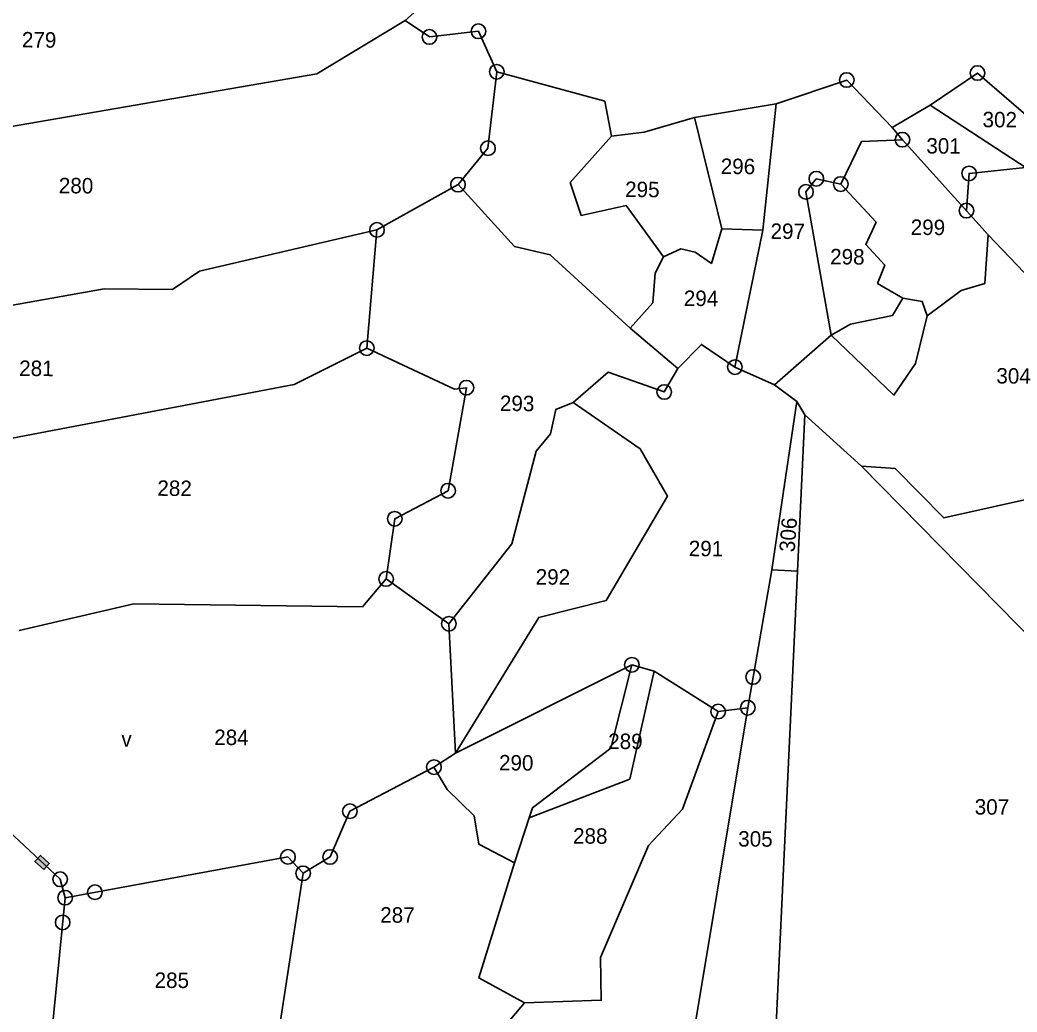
# Model space of a CAD drawing. Header units: metres. Extents: x 286169 to 288657, y 2015505 to 2018869.
# Drawn here: x 286485.5 to 286785.9, y 2017362.6 to 2017661.5 of the extents above; entities that cross this region are included whole.
import ezdxf
from ezdxf.enums import TextEntityAlignment as Align

# ---------------------------------------------------------------- set-up
doc = ezdxf.new("R2010")
doc.units = ezdxf.units.M
doc.header["$MEASUREMENT"] = 0
for name, color, linetype in [('POLY_PARCEL', 6, 'Continuous'), ('SYM_STONE', 1, 'Continuous'), ('TEXT_MAPIN', 7, 'Continuous'), ('TEXT_PARCEL', 7, 'Continuous')]:
    doc.layers.add(name, color=color, linetype=linetype)
doc.styles.add('TEXT_MAP', font='', dxfattribs={"height": 1.8})
doc.styles.get('TEXT_MAP').set_extended_font_data('Kruti Dev 050')

# ---------------------------------------------------------------- blocks, each defined once
blk = doc.blocks.new('STONE')
blk.add_circle((0, 0), 0.851)
blk = doc.blocks.new('STONESQUAREFILLED')
blk.add_hatch(color=256).paths.add_polyline_path([(0.7, -0.48), (0.7, 0.48), (-0.7, 0.48), (-0.7, -0.48)])
blk.add_lwpolyline([(-0.7, 0.48), (0.7, 0.48), (0.7, -0.48), (-0.7, -0.48)], close=True)
blk = doc.blocks.new('200')
at = {"layer": 'POLY_PARCEL'}
for points in [[(286655.21, 2017685.24), (286636.75, 2017668.57)], [(286636.75, 2017668.57), (286611.13, 2017652.79), (286513.01, 2017634.91), (286454.63, 2017625.68), (286432.29, 2017625.38)], [(286636.75, 2017668.57), (286643.89, 2017663.81), (286658.19, 2017665.59), (286663.65, 2017653.84)], [(286663.65, 2017653.84), (286661.27, 2017631.52), (286652.63, 2017620.8)], [(286697.31, 2017635.39), (286695.22, 2017645.51), (286663.65, 2017653.84)], [(286892.26, 2017579.9), (286803.94, 2017654.74), (286790.24, 2017645.21), (286837.89, 2017614.71)], [(286782.2, 2017635.09), (286779.22, 2017638.66), (286765.82, 2017652.35), (286745.26, 2017645.21)], [(286721.43, 2017641.04), (286745.26, 2017645.21)], [(286745.26, 2017645.21), (286741.69, 2017608.3)], [(286790.24, 2017645.21), (286779.22, 2017638.66)], [(286697.31, 2017635.39), (286706.84, 2017636.58), (286721.43, 2017641.04)], [(286729.77, 2017608.59), (286721.43, 2017641.04)], [(286712.8, 2017600.26), (286701.78, 2017615.14), (286688.67, 2017612.17), (286685.39, 2017621.69), (286697.31, 2017635.39)], [(286764.33, 2017621.99), (286770.28, 2017634.49), (286782.2, 2017635.09)], [(286807.48, 2017607.6), (286782.2, 2017635.09)], [(286801.07, 2017614.57), (286801.77, 2017625.43), (286818.21, 2017627.3)], [(286761.91, 2017577.83), (286754.2, 2017619.61), (286757.18, 2017623.48), (286764.33, 2017621.99)], [(286782.76, 2017588.84), (286775.35, 2017593.11), (286777.43, 2017598.47), (286771.77, 2017604.43), (286774.75, 2017610.98), (286764.33, 2017621.99)], [(286629.1, 2017607.4), (286652.63, 2017620.8)], [(286652.63, 2017620.8), (286669.31, 2017602.94), (286679.73, 2017600.56), (286703.26, 2017579.42)], [(286629.1, 2017607.4), (286577.37, 2017594.84), (286569.62, 2017589.48), (286549.67, 2017589.48), (286444.96, 2017569.83)], [(286626.42, 2017572.87), (286629.1, 2017607.4)], [(286712.8, 2017600.26), (286717.86, 2017602.64), (286722.03, 2017601.75), (286726.8, 2017598.47), (286729.77, 2017608.59)], [(286741.69, 2017608.3), (286729.77, 2017608.59)], [(286741.69, 2017608.3), (286733.91, 2017568.3)], [(286789.91, 2017583.78), (286799.74, 2017591.23), (286806.59, 2017593.31), (286807.48, 2017607.6)], [(286807.48, 2017607.6), (286826.55, 2017587.95)], [(286703.26, 2017579.42), (286709.82, 2017586.86), (286710.41, 2017595.5), (286712.8, 2017600.26)], [(286782.76, 2017588.84), (286779.78, 2017583.78), (286767.57, 2017581.1), (286761.91, 2017577.83)], [(286789.91, 2017583.78), (286788.42, 2017587.95), (286782.76, 2017588.84)], [(286761.91, 2017577.83), (286780.38, 2017560.56), (286786.63, 2017569.79), (286789.91, 2017583.78)], [(286717.23, 2017567.71), (286703.26, 2017579.42)], [(286745.53, 2017563.24), (286761.91, 2017577.83)], [(286474.75, 2017524.29), (286490.23, 2017531.13), (286512.87, 2017543.64), (286605.37, 2017562.1), (286626.42, 2017572.87)], [(286652.15, 2017561.09), (286626.42, 2017572.87)], [(286733.91, 2017568.3), (286724.08, 2017574.85), (286717.23, 2017567.71)], [(286717.23, 2017567.71), (286713.36, 2017560.86), (286696.98, 2017566.52), (286686.85, 2017557.59)], [(286745.53, 2017563.24), (286733.91, 2017568.3)], [(286632.67, 2017505.59), (286635.06, 2017523.16), (286650.54, 2017531.49), (286655.61, 2017561.6), (286652.15, 2017561.09)], [(286752.08, 2017558.48), (286745.53, 2017563.24)], [(286745.23, 2017509.27), (286752.08, 2017558.48)], [(286752.08, 2017558.48), (286754.46, 2017554.61)], [(286651.11, 2017492.69), (286669.28, 2017516.21), (286676.13, 2017543.3), (286680.3, 2017548.36), (286681.79, 2017555.5), (286686.85, 2017557.59)], [(286686.85, 2017557.59), (286706.51, 2017544.19), (286714.55, 2017530.5), (286696.98, 2017499.84), (286677.32, 2017494.77), (286653.4, 2017454.99)], [(286754.46, 2017554.61), (286752.68, 2017508.97)], [(286754.46, 2017554.61), (286771.14, 2017539.73)], [(286852.76, 2017538.24), (286795.27, 2017524.84), (286780.97, 2017539.13), (286771.14, 2017539.73)], [(286771.14, 2017539.73), (286845.91, 2017465.01)], [(286745.23, 2017509.27), (286738.58, 2017468.98)], [(286752.68, 2017508.97), (286745.23, 2017509.27)], [(286746.33, 2017351.2), (286747.22, 2017364.2), (286752.68, 2017508.97)], [(286525.77, 2017489.61), (286559.14, 2017497.65), (286625.86, 2017497.35), (286632.67, 2017505.59)], [(286651.11, 2017492.69), (286632.67, 2017505.59)], [(286653.4, 2017454.99), (286651.11, 2017492.69)], [(286653.4, 2017454.99), (286704.63, 2017481.19)], [(286704.63, 2017481.19), (286698.67, 2017456.78), (286676.03, 2017439.22), (286675.09, 2017436.25)], [(286675.09, 2017436.25), (286704.33, 2017447.85), (286711.18, 2017479.4)], [(286711.18, 2017479.4), (286704.63, 2017481.19)], [(286711.18, 2017479.4), (286729.94, 2017467.79)], [(286729.94, 2017467.79), (286719.82, 2017439.22), (286709.99, 2017428.5), (286696.29, 2017395.75), (286696.58, 2017383.25), (286674.17, 2017382.29)], [(286718.33, 2017352.1), (286721.6, 2017360.63), (286738.58, 2017468.98)], [(286738.58, 2017468.98), (286729.94, 2017467.79)], [(286647.14, 2017450.83), (286653.4, 2017454.99)], [(286647.14, 2017450.83), (286622.72, 2017437.73), (286617.06, 2017424.33), (286609.24, 2017419.5)], [(286670.9, 2017423.07), (286660.47, 2017428.43), (286658.98, 2017436.76), (286651.01, 2017444.28), (286647.14, 2017450.83)], [(286675.09, 2017436.25), (286670.9, 2017423.07)], [(286520.17, 2017433.71), (286538.35, 2017417.12), (286539.84, 2017411.76)], [(286539.84, 2017411.76), (286604.77, 2017424.26), (286609.24, 2017419.5)], [(286674.17, 2017382.29), (286660.77, 2017389.43), (286670.9, 2017423.07)], [(286609.24, 2017419.5), (286601.2, 2017363.83)], [(286539.84, 2017411.76), (286534.55, 2017352.69)], [(286601.2, 2017363.83), (286633.96, 2017365.62), (286642.01, 2017370.08), (286660.17, 2017365.32), (286674.17, 2017382.29)]]:
    blk.add_lwpolyline(points, dxfattribs=at)
at = {"layer": 'SYM_STONE', "xscale": 2.503925708691277, "yscale": 2.503925708691277, "zscale": 2.503925708691277}
for p in [(286643.89, 2017663.81), (286658.19, 2017665.59), (286803.94, 2017654.74), (286663.65, 2017653.84), (286765.82, 2017652.35), (286782.2, 2017635.09), (286661.27, 2017631.52), (286801.77, 2017625.43), (286757.18, 2017623.48), (286652.63, 2017620.8), (286754.2, 2017619.61), (286764.33, 2017621.99), (286801.07, 2017614.57), (286629.1, 2017607.4), (286626.42, 2017572.87), (286733.91, 2017568.3), (286655.61, 2017561.6), (286713.36, 2017560.86), (286650.54, 2017531.49), (286635.06, 2017523.16), (286632.67, 2017505.59), (286651.11, 2017492.69), (286704.63, 2017481.19), (286740.06, 2017477.96), (286738.58, 2017468.98), (286729.94, 2017467.79), (286647.14, 2017450.83), (286622.72, 2017437.73), (286604.77, 2017424.26), (286617.06, 2017424.33), (286609.24, 2017419.5), (286538.35, 2017417.12), (286548.52, 2017413.43), (286539.84, 2017411.76), (286539.19, 2017404.53)]:
    blk.add_blockref('STONE', p, dxfattribs=at)
at = {"layer": 'SYM_STONE', "xscale": 2.503925708691277, "yscale": 2.503925708691277, "zscale": 2.503925708691277, "rotation": 137.6061052109881}
blk.add_blockref('STONESQUAREFILLED', (286533.04, 2017421.97), dxfattribs=at)
at = {"layer": 'TEXT_MAPIN', "style": 'TEXT_MAP'}
blk.add_text('v', height=4.51, dxfattribs=at).set_placement((286557.35, 2017458.21), align=Align.MIDDLE)
at = {"layer": 'TEXT_PARCEL', "style": 'TEXT_MAP'}
for s, p in [('279', (286530, 2017661.94)), ('302', (286810.57, 2017641.2)), ('301', (286794.23, 2017633.39)), ('296', (286734.28, 2017626.87)), ('280', (286541.16, 2017619.51)), ('295', (286706.44, 2017619.89)), ('297', (286748.99, 2017608.08)), ('299', (286789.88, 2017609.6)), ('298', (286766.45, 2017600.8)), ('294', (286723.86, 2017588.28)), ('281', (286530.07, 2017566.11)), ('304', (286815.27, 2017566.48)), ('293', (286670.46, 2017557.15)), ('282', (286570.72, 2017531.5)), ('291', (286725.96, 2017515.3)), ('292', (286681.36, 2017506.61)), ('284', (286587.96, 2017458.97)), ('289', (286702.95, 2017458.86)), ('290', (286671.14, 2017452.31)), ('307', (286810.09, 2017440.68)), ('288', (286692.94, 2017431.15)), ('305', (286741.16, 2017430.73)), ('287', (286636.88, 2017407.6)), ('285', (286571.2, 2017387.96))]:
    blk.add_text(s, height=4.507, dxfattribs=at).set_placement(p, align=Align.MIDDLE)
blk.add_text('306', height=4.507, rotation=86.1837, dxfattribs=at).set_placement((286749.92, 2017519.54), align=Align.MIDDLE)

msp = doc.modelspace()

# ---------------------------------------------------------------- block references
at = {"xscale": 1.032536839166635, "yscale": 1.032536839166635, "zscale": 1.032536839166635, "rotation": 359.482446061383}
msp.add_blockref('200', (-28167.8, -62897.39), dxfattribs=at)

doc.saveas('drawing.dxf')
